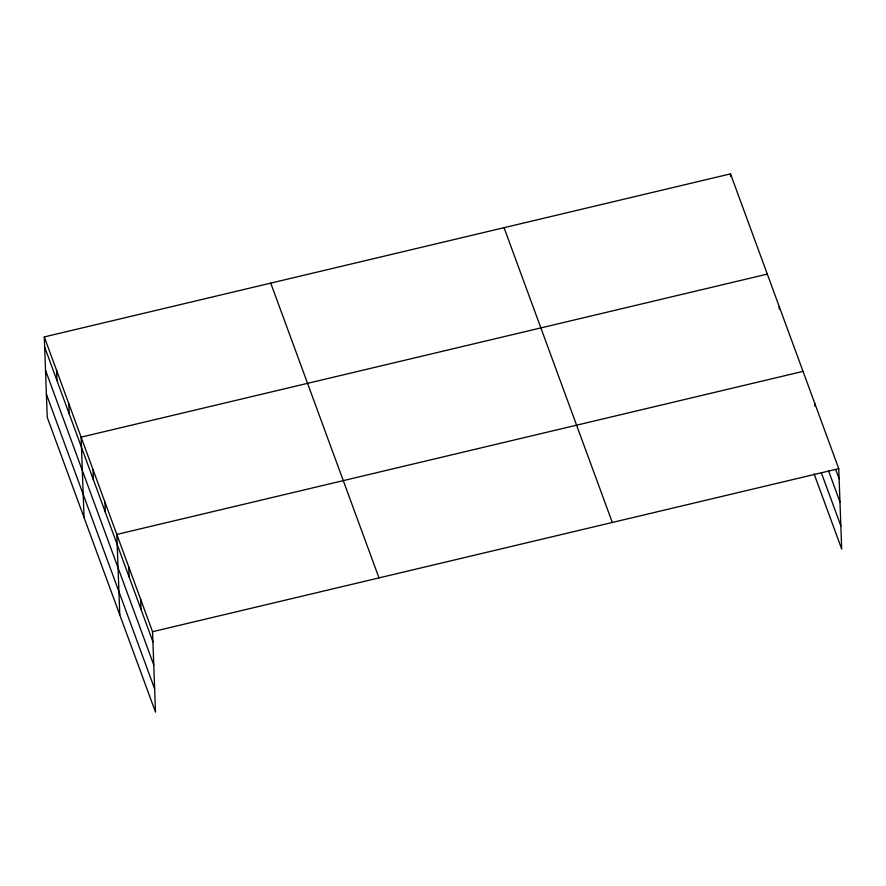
<?xml version="1.0" encoding="UTF-8"?>
<svg xmlns="http://www.w3.org/2000/svg" width="886" height="886" viewBox="0 0 886 886"><rect width="100%" height="100%" fill="white"/><g stroke="black" fill="none" stroke-linecap="round" stroke-linejoin="round"><path stroke-width="1.33" d="M44.3 336.924L152.547 631.707L155.493 712.122L47.246 417.339L44.3 336.924L730.507 173.877L838.754 468.661L841.7 549.076L814.079 473.844M767.309 274.106L81.102 437.152L84.048 517.568M803.026 371.378L116.83 534.435L119.776 614.84M152.547 631.707L838.754 468.661M835.786 469.702L839.12 478.772M828.543 470.843L839.972 501.974M821.322 472.692L840.847 525.874M504.056 227.68L612.304 522.463M270.751 283.121L378.998 577.905M44.665 347.046L152.924 641.829M45.518 370.237L153.776 665.021M46.393 394.137L154.651 688.92M814.932 403.806L815.031 406.342M779.215 306.534L779.303 309.059M730.507 173.877L730.596 176.403M140.641 599.279L141.018 609.402M128.736 566.863L129.101 576.974M104.925 502.008L105.29 512.119M93.008 469.58L93.384 479.691M68.831 403.739L69.208 413.862M56.571 370.337L56.937 380.448"/></g></svg>
